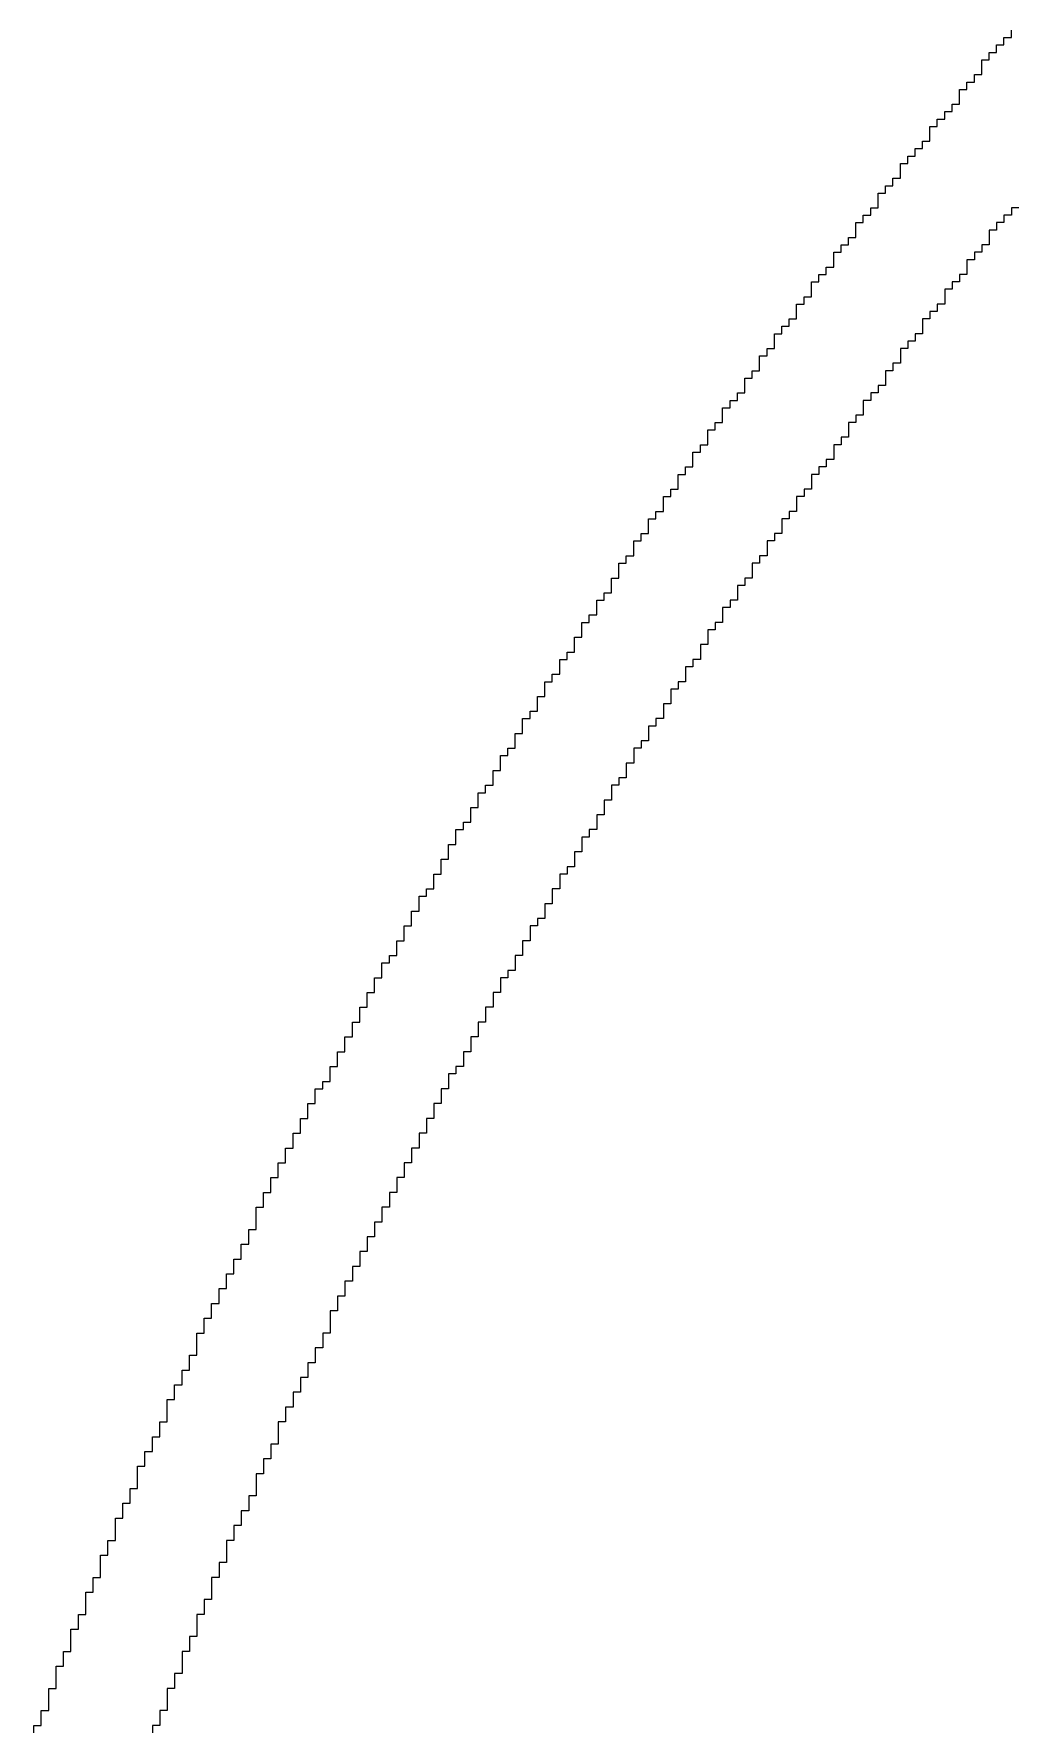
# Model space of a CAD drawing. Header units: millimetres. Extents: x 38.3 to 116.8, y 314 to 397.1.
# Drawn here: x 91.019 to 92.336, y 381.679 to 383.954 of the extents above; entities that cross this region are included whole.
import ezdxf

# ---------------------------------------------------------------- set-up
doc = ezdxf.new("R2010")
doc.units = ezdxf.units.MM
doc.layers.add('TopOverlay', color=2, linetype='Continuous')

# ---------------------------------------------------------------- blocks, each defined once
blk = doc.blocks.new('4S6TMP_L____85')
at = {"layer": 'TopOverlay'}
for p, q in [((-6.6122, 5.2248), (-6.6122, 5.2347)), ((-6.6122, 5.2347), (-6.6022, 5.2347)), ((-6.6022, 5.2347), (-6.6022, 5.2446)), ((-6.632, 5.2049), (-6.632, 5.2148)), ((-6.632, 5.2148), (-6.6221, 5.2148)), ((-6.6221, 5.2148), (-6.6221, 5.2248)), ((-6.6221, 5.2248), (-6.6122, 5.2248)), ((-6.642, 5.195), (-6.642, 5.2049)), ((-6.642, 5.2049), (-6.632, 5.2049)), ((-6.642, 5.185), (-6.642, 5.195)), ((-6.6718, 5.1552), (-6.6718, 5.1652)), ((-6.6718, 5.1652), (-6.6618, 5.1652)), ((-6.6618, 5.1652), (-6.6618, 5.1751)), ((-6.6618, 5.1751), (-6.6519, 5.1751)), ((-6.6519, 5.1751), (-6.6519, 5.185)), ((-6.6519, 5.185), (-6.642, 5.185)), ((-6.6817, 5.1354), (-6.6817, 5.1453)), ((-6.6817, 5.1453), (-6.6718, 5.1453)), ((-6.6718, 5.1453), (-6.6718, 5.1552)), ((-6.7016, 5.1155), (-6.7016, 5.1254)), ((-6.7016, 5.1254), (-6.6916, 5.1254)), ((-6.6916, 5.1254), (-6.6916, 5.1354)), ((-6.6916, 5.1354), (-6.6817, 5.1354)), ((-6.7115, 5.1056), (-6.7115, 5.1155)), ((-6.7115, 5.1155), (-6.7016, 5.1155)), ((-6.7115, 5.0956), (-6.7115, 5.1056)), ((-6.7413, 5.0658), (-6.7413, 5.0758)), ((-6.7413, 5.0758), (-6.7314, 5.0758)), ((-6.7314, 5.0758), (-6.7314, 5.0857)), ((-6.7314, 5.0857), (-6.7214, 5.0857)), ((-6.7214, 5.0857), (-6.7214, 5.0956)), ((-6.7214, 5.0956), (-6.7115, 5.0956)), ((-6.7512, 5.0559), (-6.7512, 5.0658)), ((-6.7512, 5.0658), (-6.7413, 5.0658)), ((-6.7512, 5.046), (-6.7512, 5.0559)), ((-6.7711, 5.0261), (-6.7711, 5.036)), ((-6.7711, 5.036), (-6.7612, 5.036)), ((-6.7612, 5.036), (-6.7612, 5.046)), ((-6.7612, 5.046), (-6.7512, 5.046)), ((-6.791, 4.9963), (-6.791, 5.0062)), ((-6.791, 5.0062), (-6.781, 5.0062)), ((-6.781, 5.0162), (-6.781, 5.0261)), ((-6.781, 5.0261), (-6.7711, 5.0261)), ((-6.781, 5.0062), (-6.781, 5.0162)), ((-6.5923, 5.0062), (-6.6022, 5.0062)), ((-6.6022, 5.0062), (-6.6022, 4.9963)), ((-6.8108, 4.9764), (-6.8108, 4.9864)), ((-6.8108, 4.9864), (-6.8009, 4.9864)), ((-6.8009, 4.9864), (-6.8009, 4.9963)), ((-6.8009, 4.9963), (-6.791, 4.9963)), ((-6.6122, 4.9864), (-6.6221, 4.9864)), ((-6.6221, 4.9864), (-6.6221, 4.9764)), ((-6.6022, 4.9963), (-6.6122, 4.9963)), ((-6.6122, 4.9963), (-6.6122, 4.9864)), ((-6.8208, 4.9565), (-6.8208, 4.9665)), ((-6.8208, 4.9665), (-6.8108, 4.9665)), ((-6.8108, 4.9665), (-6.8108, 4.9764)), ((-6.6221, 4.9764), (-6.632, 4.9764)), ((-6.632, 4.9764), (-6.632, 4.9665)), ((-6.632, 4.9665), (-6.632, 4.9565)), ((-6.8406, 4.9367), (-6.8406, 4.9466)), ((-6.8406, 4.9466), (-6.8307, 4.9466)), ((-6.8406, 4.9267), (-6.8406, 4.9367)), ((-6.8307, 4.9466), (-6.8307, 4.9565)), ((-6.8307, 4.9565), (-6.8208, 4.9565)), ((-6.6519, 4.9367), (-6.6618, 4.9367)), ((-6.6618, 4.9367), (-6.6618, 4.9267)), ((-6.642, 4.9466), (-6.6519, 4.9466)), ((-6.6519, 4.9466), (-6.6519, 4.9367)), ((-6.632, 4.9565), (-6.642, 4.9565)), ((-6.642, 4.9565), (-6.642, 4.9466)), ((-6.8605, 4.9069), (-6.8605, 4.9168)), ((-6.8605, 4.9168), (-6.8506, 4.9168)), ((-6.8506, 4.9168), (-6.8506, 4.9267)), ((-6.8506, 4.9267), (-6.8406, 4.9267)), ((-6.6618, 4.9168), (-6.6718, 4.9168)), ((-6.6718, 4.9168), (-6.6718, 4.9069)), ((-6.6618, 4.9267), (-6.6618, 4.9168)), ((-6.8704, 4.8969), (-6.8704, 4.9069)), ((-6.8704, 4.9069), (-6.8605, 4.9069)), ((-6.8704, 4.887), (-6.8704, 4.8969)), ((-6.6817, 4.8969), (-6.6916, 4.8969)), ((-6.6916, 4.8969), (-6.6916, 4.887)), ((-6.6718, 4.9069), (-6.6817, 4.9069)), ((-6.6817, 4.9069), (-6.6817, 4.8969)), ((-6.8903, 4.8671), (-6.8903, 4.8771)), ((-6.8903, 4.8771), (-6.8804, 4.8771)), ((-6.8804, 4.8771), (-6.8804, 4.887)), ((-6.8804, 4.887), (-6.8704, 4.887)), ((-6.6916, 4.8771), (-6.7016, 4.8771)), ((-6.7016, 4.8771), (-6.7016, 4.8671)), ((-6.6916, 4.887), (-6.6916, 4.8771)), ((-6.9102, 4.8373), (-6.9102, 4.8473)), ((-6.9102, 4.8473), (-6.9002, 4.8473)), ((-6.9002, 4.8473), (-6.9002, 4.8572)), ((-6.9002, 4.8572), (-6.8903, 4.8572)), ((-6.8903, 4.8572), (-6.8903, 4.8671)), ((-6.7115, 4.8572), (-6.7214, 4.8572)), ((-6.7214, 4.8572), (-6.7214, 4.8473)), ((-6.7214, 4.8473), (-6.7214, 4.8373)), ((-6.7016, 4.8671), (-6.7115, 4.8671)), ((-6.7115, 4.8671), (-6.7115, 4.8572)), ((-6.9201, 4.8274), (-6.9201, 4.8373)), ((-6.9201, 4.8373), (-6.9102, 4.8373)), ((-6.9201, 4.8175), (-6.9201, 4.8274)), ((-6.7314, 4.8274), (-6.7413, 4.8274)), ((-6.7413, 4.8274), (-6.7413, 4.8175)), ((-6.7214, 4.8373), (-6.7314, 4.8373)), ((-6.7314, 4.8373), (-6.7314, 4.8274)), ((-6.94, 4.7976), (-6.94, 4.8075)), ((-6.94, 4.8075), (-6.93, 4.8075)), ((-6.93, 4.8075), (-6.93, 4.8175)), ((-6.93, 4.8175), (-6.9201, 4.8175)), ((-6.7413, 4.8175), (-6.7512, 4.8175)), ((-6.7512, 4.8175), (-6.7512, 4.8075)), ((-6.7512, 4.8075), (-6.7512, 4.7976)), ((-6.9598, 4.7678), (-6.9598, 4.7777)), ((-6.9598, 4.7777), (-6.9499, 4.7777)), ((-6.9499, 4.7777), (-6.9499, 4.7877)), ((-6.9499, 4.7877), (-6.94, 4.7877)), ((-6.94, 4.7877), (-6.94, 4.7976)), ((-6.7612, 4.7877), (-6.7711, 4.7877)), ((-6.7711, 4.7877), (-6.7711, 4.7777)), ((-6.7711, 4.7777), (-6.7711, 4.7678)), ((-6.7512, 4.7976), (-6.7612, 4.7976)), ((-6.7612, 4.7976), (-6.7612, 4.7877)), ((-6.9698, 4.7479), (-6.9698, 4.7579)), ((-6.9698, 4.7579), (-6.9598, 4.7579)), ((-6.9598, 4.7579), (-6.9598, 4.7678)), ((-6.781, 4.7579), (-6.791, 4.7579)), ((-6.791, 4.7579), (-6.791, 4.7479)), ((-6.7711, 4.7678), (-6.781, 4.7678)), ((-6.781, 4.7678), (-6.781, 4.7579)), ((-6.9897, 4.7281), (-6.9897, 4.738)), ((-6.9897, 4.738), (-6.9797, 4.738)), ((-6.9797, 4.738), (-6.9797, 4.7479)), ((-6.9797, 4.7479), (-6.9698, 4.7479)), ((-6.791, 4.7479), (-6.8009, 4.7479)), ((-6.8009, 4.7479), (-6.8009, 4.738)), ((-6.8009, 4.738), (-6.8009, 4.7281)), ((-6.9996, 4.7082), (-6.9996, 4.7181)), ((-6.9996, 4.7181), (-6.9897, 4.7181)), ((-6.9897, 4.7181), (-6.9897, 4.7281)), ((-6.8108, 4.7181), (-6.8208, 4.7181)), ((-6.8208, 4.7181), (-6.8208, 4.7082)), ((-6.8009, 4.7281), (-6.8108, 4.7281)), ((-6.8108, 4.7281), (-6.8108, 4.7181)), ((-7.0195, 4.6784), (-7.0195, 4.6883)), ((-7.0195, 4.6883), (-7.0095, 4.6883)), ((-7.0095, 4.6983), (-7.0095, 4.7082)), ((-7.0095, 4.7082), (-6.9996, 4.7082)), ((-7.0095, 4.6883), (-7.0095, 4.6983)), ((-6.8307, 4.6883), (-6.8406, 4.6883)), ((-6.8406, 4.6883), (-6.8406, 4.6784)), ((-6.8208, 4.6983), (-6.8307, 4.6983)), ((-6.8307, 4.6983), (-6.8307, 4.6883)), ((-6.8208, 4.7082), (-6.8208, 4.6983)), ((-7.0294, 4.6685), (-7.0294, 4.6784)), ((-7.0294, 4.6784), (-7.0195, 4.6784)), ((-7.0294, 4.6585), (-7.0294, 4.6685)), ((-6.8406, 4.6685), (-6.8506, 4.6685)), ((-6.8506, 4.6685), (-6.8506, 4.6585)), ((-6.8406, 4.6784), (-6.8406, 4.6685)), ((-7.0493, 4.6387), (-7.0493, 4.6486)), ((-7.0493, 4.6486), (-7.0393, 4.6486)), ((-7.0393, 4.6486), (-7.0393, 4.6585)), ((-7.0393, 4.6585), (-7.0294, 4.6585)), ((-6.8605, 4.6486), (-6.8704, 4.6486)), ((-6.8704, 4.6486), (-6.8704, 4.6387)), ((-6.8506, 4.6585), (-6.8605, 4.6585)), ((-6.8605, 4.6585), (-6.8605, 4.6486)), ((-7.0691, 4.6089), (-7.0691, 4.6188)), ((-7.0691, 4.6188), (-7.0592, 4.6188)), ((-7.0592, 4.6188), (-7.0592, 4.6287)), ((-7.0592, 4.6287), (-7.0493, 4.6287)), ((-7.0493, 4.6287), (-7.0493, 4.6387)), ((-6.8804, 4.6188), (-6.8903, 4.6188)), ((-6.8903, 4.6188), (-6.8903, 4.6089)), ((-6.8704, 4.6287), (-6.8804, 4.6287)), ((-6.8804, 4.6287), (-6.8804, 4.6188)), ((-6.8704, 4.6387), (-6.8704, 4.6287)), ((-7.0791, 4.589), (-7.0791, 4.5989)), ((-7.0791, 4.5989), (-7.0691, 4.5989)), ((-7.0691, 4.5989), (-7.0691, 4.6089)), ((-6.8903, 4.5989), (-6.9002, 4.5989)), ((-6.9002, 4.5989), (-6.9002, 4.589)), ((-6.8903, 4.6089), (-6.8903, 4.5989)), ((-7.089, 4.5791), (-7.089, 4.589)), ((-7.089, 4.589), (-7.0791, 4.589)), ((-7.089, 4.5691), (-7.089, 4.5791)), ((-6.9002, 4.589), (-6.9102, 4.589)), ((-6.9102, 4.589), (-6.9102, 4.5791)), ((-6.9102, 4.5791), (-6.9102, 4.5691)), ((-7.1089, 4.5493), (-7.1089, 4.5592)), ((-7.1089, 4.5592), (-7.0989, 4.5592)), ((-7.0989, 4.5592), (-7.0989, 4.5691)), ((-7.0989, 4.5691), (-7.089, 4.5691)), ((-6.9201, 4.5592), (-6.93, 4.5592)), ((-6.93, 4.5592), (-6.93, 4.5493)), ((-6.9102, 4.5691), (-6.9201, 4.5691)), ((-6.9201, 4.5691), (-6.9201, 4.5592)), ((-7.1287, 4.5195), (-7.1287, 4.5294)), ((-7.1287, 4.5294), (-7.1188, 4.5294)), ((-7.1188, 4.5294), (-7.1188, 4.5393)), ((-7.1188, 4.5393), (-7.1089, 4.5393)), ((-7.1089, 4.5393), (-7.1089, 4.5493)), ((-6.94, 4.5294), (-6.9499, 4.5294)), ((-6.9499, 4.5294), (-6.9499, 4.5195)), ((-6.93, 4.5393), (-6.94, 4.5393)), ((-6.94, 4.5393), (-6.94, 4.5294)), ((-6.93, 4.5493), (-6.93, 4.5393)), ((-7.1387, 4.4996), (-7.1387, 4.5095)), ((-7.1387, 4.5095), (-7.1287, 4.5095)), ((-7.1287, 4.5095), (-7.1287, 4.5195)), ((-6.9499, 4.5095), (-6.9598, 4.5095)), ((-6.9598, 4.5095), (-6.9598, 4.4996)), ((-6.9499, 4.5195), (-6.9499, 4.5095)), ((-7.1486, 4.4797), (-7.1486, 4.4897)), ((-7.1486, 4.4897), (-7.1387, 4.4897)), ((-7.1387, 4.4897), (-7.1387, 4.4996)), ((-6.9598, 4.4996), (-6.9698, 4.4996)), ((-6.9698, 4.4996), (-6.9698, 4.4897)), ((-6.9698, 4.4897), (-6.9698, 4.4797)), ((-7.1685, 4.4499), (-7.1685, 4.4599)), ((-7.1685, 4.4599), (-7.1585, 4.4599)), ((-7.1585, 4.4698), (-7.1585, 4.4797)), ((-7.1585, 4.4797), (-7.1486, 4.4797)), ((-7.1585, 4.4599), (-7.1585, 4.4698)), ((-6.9797, 4.4698), (-6.9897, 4.4698)), ((-6.9897, 4.4698), (-6.9897, 4.4599)), ((-6.9897, 4.4599), (-6.9897, 4.4499)), ((-6.9698, 4.4797), (-6.9797, 4.4797)), ((-6.9797, 4.4797), (-6.9797, 4.4698)), ((-7.1784, 4.44), (-7.1784, 4.4499)), ((-7.1784, 4.4499), (-7.1685, 4.4499)), ((-7.1784, 4.4301), (-7.1784, 4.44)), ((-6.9996, 4.44), (-7.0095, 4.44)), ((-7.0095, 4.44), (-7.0095, 4.4301)), ((-6.9897, 4.4499), (-6.9996, 4.4499)), ((-6.9996, 4.4499), (-6.9996, 4.44)), ((-7.1883, 4.4201), (-7.1883, 4.4301)), ((-7.1883, 4.4301), (-7.1784, 4.4301)), ((-7.1883, 4.4102), (-7.1883, 4.4201)), ((-7.0095, 4.4201), (-7.0195, 4.4201)), ((-7.0195, 4.4201), (-7.0195, 4.4102)), ((-7.0095, 4.4301), (-7.0095, 4.4201)), ((-7.2082, 4.3903), (-7.2082, 4.4003)), ((-7.2082, 4.4003), (-7.1983, 4.4003)), ((-7.1983, 4.4003), (-7.1983, 4.4102)), ((-7.1983, 4.4102), (-7.1883, 4.4102)), ((-7.0195, 4.4003), (-7.0294, 4.4003)), ((-7.0294, 4.4003), (-7.0294, 4.3903)), ((-7.0195, 4.4102), (-7.0195, 4.4003)), ((-7.2281, 4.3605), (-7.2281, 4.3704)), ((-7.2281, 4.3704), (-7.2181, 4.3704)), ((-7.2181, 4.3704), (-7.2181, 4.3804)), ((-7.2181, 4.3804), (-7.2082, 4.3804)), ((-7.2082, 4.3804), (-7.2082, 4.3903)), ((-7.0393, 4.3704), (-7.0493, 4.3704)), ((-7.0493, 4.3704), (-7.0493, 4.3605)), ((-7.0294, 4.3903), (-7.0393, 4.3903)), ((-7.0393, 4.3903), (-7.0393, 4.3804)), ((-7.0393, 4.3804), (-7.0393, 4.3704)), ((-7.238, 4.3406), (-7.238, 4.3506)), ((-7.238, 4.3506), (-7.2281, 4.3506)), ((-7.2281, 4.3506), (-7.2281, 4.3605)), ((-7.0493, 4.3605), (-7.0592, 4.3605)), ((-7.0592, 4.3605), (-7.0592, 4.3506)), ((-7.0592, 4.3506), (-7.0592, 4.3406)), ((-7.2479, 4.3208), (-7.2479, 4.3307)), ((-7.2479, 4.3307), (-7.238, 4.3307)), ((-7.238, 4.3307), (-7.238, 4.3406)), ((-7.0592, 4.3406), (-7.0691, 4.3406)), ((-7.0691, 4.3406), (-7.0691, 4.3307)), ((-7.0691, 4.3307), (-7.0691, 4.3208)), ((-7.2678, 4.291), (-7.2678, 4.3009)), ((-7.2678, 4.3009), (-7.2579, 4.3009)), ((-7.2579, 4.3108), (-7.2579, 4.3208)), ((-7.2579, 4.3208), (-7.2479, 4.3208)), ((-7.2579, 4.3009), (-7.2579, 4.3108)), ((-7.0791, 4.3108), (-7.089, 4.3108)), ((-7.089, 4.3108), (-7.089, 4.3009)), ((-7.089, 4.3009), (-7.089, 4.291)), ((-7.0691, 4.3208), (-7.0791, 4.3208)), ((-7.0791, 4.3208), (-7.0791, 4.3108)), ((-7.2777, 4.2711), (-7.2777, 4.281)), ((-7.2777, 4.281), (-7.2678, 4.281)), ((-7.2678, 4.281), (-7.2678, 4.291)), ((-7.0989, 4.281), (-7.1089, 4.281)), ((-7.1089, 4.281), (-7.1089, 4.2711)), ((-7.089, 4.291), (-7.0989, 4.291)), ((-7.0989, 4.291), (-7.0989, 4.281)), ((-7.2877, 4.2612), (-7.2877, 4.2711)), ((-7.2877, 4.2711), (-7.2777, 4.2711)), ((-7.2877, 4.2512), (-7.2877, 4.2612)), ((-7.1089, 4.2612), (-7.1188, 4.2612)), ((-7.1188, 4.2612), (-7.1188, 4.2512)), ((-7.1089, 4.2711), (-7.1089, 4.2612)), ((-7.3075, 4.2214), (-7.3075, 4.2314)), ((-7.3075, 4.2314), (-7.2976, 4.2314)), ((-7.2976, 4.2413), (-7.2976, 4.2512)), ((-7.2976, 4.2512), (-7.2877, 4.2512)), ((-7.2976, 4.2314), (-7.2976, 4.2413)), ((-7.1287, 4.2314), (-7.1387, 4.2314)), ((-7.1387, 4.2314), (-7.1387, 4.2214)), ((-7.1188, 4.2413), (-7.1287, 4.2413)), ((-7.1287, 4.2413), (-7.1287, 4.2314)), ((-7.1188, 4.2512), (-7.1188, 4.2413)), ((-7.3175, 4.2115), (-7.3175, 4.2214)), ((-7.3175, 4.2214), (-7.3075, 4.2214)), ((-7.3175, 4.2016), (-7.3175, 4.2115)), ((-7.1387, 4.2115), (-7.1486, 4.2115)), ((-7.1486, 4.2115), (-7.1486, 4.2016)), ((-7.1387, 4.2214), (-7.1387, 4.2115)), ((-7.3274, 4.1916), (-7.3274, 4.2016)), ((-7.3274, 4.2016), (-7.3175, 4.2016)), ((-7.3274, 4.1817), (-7.3274, 4.1916)), ((-7.1486, 4.1916), (-7.1585, 4.1916)), ((-7.1585, 4.1916), (-7.1585, 4.1817)), ((-7.1486, 4.2016), (-7.1486, 4.1916)), ((-7.3473, 4.1618), (-7.3473, 4.1718)), ((-7.3473, 4.1718), (-7.3373, 4.1718)), ((-7.3373, 4.1718), (-7.3373, 4.1817)), ((-7.3373, 4.1817), (-7.3274, 4.1817)), ((-7.1585, 4.1718), (-7.1685, 4.1718)), ((-7.1685, 4.1718), (-7.1685, 4.1618)), ((-7.1585, 4.1817), (-7.1585, 4.1718)), ((-7.3572, 4.142), (-7.3572, 4.1519)), ((-7.3572, 4.1519), (-7.3473, 4.1519)), ((-7.3572, 4.132), (-7.3572, 4.142)), ((-7.3473, 4.1519), (-7.3473, 4.1618)), ((-7.1784, 4.142), (-7.1883, 4.142)), ((-7.1883, 4.142), (-7.1883, 4.132)), ((-7.1685, 4.1618), (-7.1784, 4.1618)), ((-7.1784, 4.1618), (-7.1784, 4.1519)), ((-7.1784, 4.1519), (-7.1784, 4.142)), ((-7.3671, 4.1221), (-7.3671, 4.132)), ((-7.3671, 4.132), (-7.3572, 4.132)), ((-7.3671, 4.1122), (-7.3671, 4.1221)), ((-7.1883, 4.1221), (-7.1983, 4.1221)), ((-7.1983, 4.1221), (-7.1983, 4.1122)), ((-7.1883, 4.132), (-7.1883, 4.1221)), ((-7.3771, 4.1022), (-7.3771, 4.1122)), ((-7.3771, 4.1122), (-7.3671, 4.1122)), ((-7.3771, 4.0923), (-7.3771, 4.1022)), ((-7.1983, 4.1122), (-7.2082, 4.1122)), ((-7.2082, 4.1122), (-7.2082, 4.1022)), ((-7.2082, 4.1022), (-7.2082, 4.0923)), ((-7.3969, 4.0724), (-7.3969, 4.0824)), ((-7.3969, 4.0824), (-7.387, 4.0824)), ((-7.3969, 4.0625), (-7.3969, 4.0724)), ((-7.387, 4.0824), (-7.387, 4.0923)), ((-7.387, 4.0923), (-7.3771, 4.0923)), ((-7.2181, 4.0724), (-7.2281, 4.0724)), ((-7.2281, 4.0724), (-7.2281, 4.0625)), ((-7.2082, 4.0923), (-7.2181, 4.0923)), ((-7.2181, 4.0923), (-7.2181, 4.0824)), ((-7.2181, 4.0824), (-7.2181, 4.0724)), ((-7.4069, 4.0526), (-7.4069, 4.0625)), ((-7.4069, 4.0625), (-7.3969, 4.0625)), ((-7.4069, 4.0426), (-7.4069, 4.0526)), ((-7.2281, 4.0526), (-7.238, 4.0526)), ((-7.238, 4.0526), (-7.238, 4.0426)), ((-7.2281, 4.0625), (-7.2281, 4.0526)), ((-7.4168, 4.0327), (-7.4168, 4.0426)), ((-7.4168, 4.0426), (-7.4069, 4.0426)), ((-7.4168, 4.0228), (-7.4168, 4.0327)), ((-7.238, 4.0426), (-7.2479, 4.0426)), ((-7.2479, 4.0426), (-7.2479, 4.0327)), ((-7.2479, 4.0327), (-7.2479, 4.0228)), ((-7.4267, 4.0128), (-7.4267, 4.0228)), ((-7.4267, 4.0228), (-7.4168, 4.0228)), ((-7.4267, 4.0029), (-7.4267, 4.0128)), ((-7.2479, 4.0228), (-7.2579, 4.0228)), ((-7.2579, 4.0228), (-7.2579, 4.0128)), ((-7.2579, 4.0128), (-7.2579, 4.0029)), ((-7.4466, 3.983), (-7.4466, 3.993)), ((-7.4466, 3.993), (-7.4367, 3.993)), ((-7.4466, 3.9731), (-7.4466, 3.983)), ((-7.4367, 3.993), (-7.4367, 4.0029)), ((-7.4367, 4.0029), (-7.4267, 4.0029)), ((-7.2678, 3.983), (-7.2777, 3.983)), ((-7.2777, 3.983), (-7.2777, 3.9731)), ((-7.2579, 4.0029), (-7.2678, 4.0029)), ((-7.2678, 4.0029), (-7.2678, 3.993)), ((-7.2678, 3.993), (-7.2678, 3.983)), ((-7.4565, 3.9632), (-7.4565, 3.9731)), ((-7.4565, 3.9731), (-7.4466, 3.9731)), ((-7.4565, 3.9532), (-7.4565, 3.9632)), ((-7.2777, 3.9731), (-7.2877, 3.9731)), ((-7.2877, 3.9731), (-7.2877, 3.9632)), ((-7.2877, 3.9632), (-7.2877, 3.9532)), ((-7.4665, 3.9433), (-7.4665, 3.9532)), ((-7.4665, 3.9532), (-7.4565, 3.9532)), ((-7.4665, 3.9334), (-7.4665, 3.9433)), ((-7.2877, 3.9532), (-7.2976, 3.9532)), ((-7.2976, 3.9532), (-7.2976, 3.9433)), ((-7.2976, 3.9433), (-7.2976, 3.9334)), ((-7.4863, 3.9036), (-7.4863, 3.9135)), ((-7.4863, 3.9135), (-7.4764, 3.9135)), ((-7.4764, 3.9234), (-7.4764, 3.9334)), ((-7.4764, 3.9334), (-7.4665, 3.9334)), ((-7.4764, 3.9135), (-7.4764, 3.9234)), ((-7.3075, 3.9135), (-7.3175, 3.9135)), ((-7.3175, 3.9135), (-7.3175, 3.9036)), ((-7.2976, 3.9334), (-7.3075, 3.9334)), ((-7.3075, 3.9334), (-7.3075, 3.9234)), ((-7.3075, 3.9234), (-7.3075, 3.9135)), ((-7.4963, 3.8837), (-7.4963, 3.8936)), ((-7.4963, 3.8936), (-7.4863, 3.8936)), ((-7.4863, 3.8936), (-7.4863, 3.9036)), ((-7.3175, 3.8936), (-7.3274, 3.8936)), ((-7.3274, 3.8936), (-7.3274, 3.8837)), ((-7.3175, 3.9036), (-7.3175, 3.8936)), ((-7.5062, 3.8638), (-7.5062, 3.8738)), ((-7.5062, 3.8738), (-7.4963, 3.8738)), ((-7.4963, 3.8738), (-7.4963, 3.8837)), ((-7.3274, 3.8738), (-7.3373, 3.8738)), ((-7.3373, 3.8738), (-7.3373, 3.8638)), ((-7.3274, 3.8837), (-7.3274, 3.8738)), ((-7.5161, 3.844), (-7.5161, 3.8539)), ((-7.5161, 3.8539), (-7.5062, 3.8539)), ((-7.5062, 3.8539), (-7.5062, 3.8638)), ((-7.3373, 3.8539), (-7.3473, 3.8539)), ((-7.3473, 3.8539), (-7.3473, 3.844)), ((-7.3373, 3.8638), (-7.3373, 3.8539)), ((-7.536, 3.8142), (-7.536, 3.8241)), ((-7.536, 3.8241), (-7.5261, 3.8241)), ((-7.5261, 3.8241), (-7.5261, 3.834)), ((-7.5261, 3.834), (-7.5161, 3.834)), ((-7.5161, 3.834), (-7.5161, 3.844)), ((-7.3572, 3.8241), (-7.3671, 3.8241)), ((-7.3671, 3.8241), (-7.3671, 3.8142)), ((-7.3473, 3.844), (-7.3572, 3.844)), ((-7.3572, 3.844), (-7.3572, 3.834)), ((-7.3572, 3.834), (-7.3572, 3.8241)), ((-7.546, 3.7943), (-7.546, 3.8042)), ((-7.546, 3.8042), (-7.536, 3.8042)), ((-7.536, 3.8042), (-7.536, 3.8142)), ((-7.3671, 3.8042), (-7.3771, 3.8042)), ((-7.3771, 3.8042), (-7.3771, 3.7943)), ((-7.3671, 3.8142), (-7.3671, 3.8042)), ((-7.5559, 3.7744), (-7.5559, 3.7843)), ((-7.5559, 3.7843), (-7.546, 3.7843)), ((-7.546, 3.7843), (-7.546, 3.7943)), ((-7.3771, 3.7843), (-7.387, 3.7843)), ((-7.387, 3.7843), (-7.387, 3.7744)), ((-7.3771, 3.7943), (-7.3771, 3.7843)), ((-7.5658, 3.7545), (-7.5658, 3.7645)), ((-7.5658, 3.7645), (-7.5559, 3.7645)), ((-7.5658, 3.7446), (-7.5658, 3.7545)), ((-7.5559, 3.7645), (-7.5559, 3.7744)), ((-7.387, 3.7645), (-7.3969, 3.7645)), ((-7.3969, 3.7645), (-7.3969, 3.7545)), ((-7.3969, 3.7545), (-7.3969, 3.7446)), ((-7.387, 3.7744), (-7.387, 3.7645)), ((-7.5758, 3.7347), (-7.5758, 3.7446)), ((-7.5758, 3.7446), (-7.5658, 3.7446)), ((-7.5758, 3.7247), (-7.5758, 3.7347)), ((-7.3969, 3.7446), (-7.4069, 3.7446)), ((-7.4069, 3.7446), (-7.4069, 3.7347)), ((-7.4069, 3.7347), (-7.4069, 3.7247)), ((-7.5857, 3.7148), (-7.5857, 3.7247)), ((-7.5857, 3.7247), (-7.5758, 3.7247)), ((-7.5857, 3.7049), (-7.5857, 3.7148)), ((-7.4069, 3.7247), (-7.4168, 3.7247)), ((-7.4168, 3.7247), (-7.4168, 3.7148)), ((-7.4168, 3.7148), (-7.4168, 3.7049)), ((-7.5956, 3.6949), (-7.5956, 3.7049)), ((-7.5956, 3.7049), (-7.5857, 3.7049)), ((-7.5956, 3.685), (-7.5956, 3.6949)), ((-7.4168, 3.7049), (-7.4267, 3.7049)), ((-7.4267, 3.7049), (-7.4267, 3.6949)), ((-7.4267, 3.6949), (-7.4267, 3.685)), ((-7.6155, 3.6552), (-7.6155, 3.6651)), ((-7.6155, 3.6651), (-7.6056, 3.6651)), ((-7.6056, 3.6751), (-7.6056, 3.685)), ((-7.6056, 3.685), (-7.5956, 3.685)), ((-7.6056, 3.6651), (-7.6056, 3.6751)), ((-7.4367, 3.6651), (-7.4466, 3.6651)), ((-7.4466, 3.6651), (-7.4466, 3.6552)), ((-7.4267, 3.685), (-7.4367, 3.685)), ((-7.4367, 3.685), (-7.4367, 3.6751)), ((-7.4367, 3.6751), (-7.4367, 3.6651)), ((-7.6155, 3.6453), (-7.6155, 3.6552)), ((-7.6155, 3.6353), (-7.6155, 3.6453)), ((-7.4466, 3.6453), (-7.4565, 3.6453)), ((-7.4565, 3.6453), (-7.4565, 3.6353)), ((-7.4466, 3.6552), (-7.4466, 3.6453)), ((-7.6254, 3.6254), (-7.6254, 3.6353)), ((-7.6254, 3.6353), (-7.6155, 3.6353)), ((-7.6254, 3.6155), (-7.6254, 3.6254)), ((-7.4565, 3.6254), (-7.4665, 3.6254)), ((-7.4665, 3.6254), (-7.4665, 3.6155)), ((-7.4565, 3.6353), (-7.4565, 3.6254)), ((-7.6453, 3.5857), (-7.6453, 3.5956)), ((-7.6453, 3.5956), (-7.6354, 3.5956)), ((-7.6354, 3.6055), (-7.6354, 3.6155)), ((-7.6354, 3.6155), (-7.6254, 3.6155)), ((-7.6354, 3.5956), (-7.6354, 3.6055)), ((-7.4665, 3.6055), (-7.4764, 3.6055)), ((-7.4764, 3.6055), (-7.4764, 3.5956)), ((-7.4764, 3.5956), (-7.4764, 3.5857)), ((-7.4665, 3.6155), (-7.4665, 3.6055)), ((-7.6552, 3.5658), (-7.6552, 3.5757)), ((-7.6552, 3.5757), (-7.6453, 3.5757)), ((-7.6453, 3.5757), (-7.6453, 3.5857)), ((-7.4764, 3.5857), (-7.4863, 3.5857)), ((-7.4863, 3.5857), (-7.4863, 3.5757)), ((-7.4863, 3.5757), (-7.4863, 3.5658)), ((-7.6652, 3.5459), (-7.6652, 3.5559)), ((-7.6652, 3.5559), (-7.6552, 3.5559)), ((-7.6552, 3.5559), (-7.6552, 3.5658)), ((-7.4863, 3.5658), (-7.4963, 3.5658)), ((-7.4963, 3.5658), (-7.4963, 3.5559)), ((-7.4963, 3.5559), (-7.4963, 3.5459)), ((-7.6751, 3.5261), (-7.6751, 3.536)), ((-7.6751, 3.536), (-7.6652, 3.536)), ((-7.6751, 3.5161), (-7.6751, 3.5261)), ((-7.6652, 3.536), (-7.6652, 3.5459)), ((-7.5062, 3.5261), (-7.5161, 3.5261)), ((-7.5161, 3.5261), (-7.5161, 3.5161)), ((-7.4963, 3.5459), (-7.5062, 3.5459)), ((-7.5062, 3.5459), (-7.5062, 3.536)), ((-7.5062, 3.536), (-7.5062, 3.5261)), ((-7.685, 3.5062), (-7.685, 3.5161)), ((-7.685, 3.5161), (-7.6751, 3.5161)), ((-7.685, 3.4963), (-7.685, 3.5062)), ((-7.5161, 3.5161), (-7.5161, 3.5062)), ((-7.5161, 3.5062), (-7.5161, 3.4963)), ((-7.695, 3.4863), (-7.695, 3.4963)), ((-7.695, 3.4963), (-7.685, 3.4963)), ((-7.695, 3.4764), (-7.695, 3.4863)), ((-7.5161, 3.4963), (-7.5261, 3.4963)), ((-7.5261, 3.4963), (-7.5261, 3.4863)), ((-7.5261, 3.4863), (-7.5261, 3.4764)), ((-7.7049, 3.4565), (-7.7049, 3.4665)), ((-7.7049, 3.4665), (-7.695, 3.4665)), ((-7.695, 3.4665), (-7.695, 3.4764)), ((-7.5261, 3.4764), (-7.536, 3.4764)), ((-7.536, 3.4764), (-7.536, 3.4665)), ((-7.536, 3.4665), (-7.536, 3.4565)), ((-7.7148, 3.4367), (-7.7148, 3.4466)), ((-7.7148, 3.4466), (-7.7049, 3.4466)), ((-7.7148, 3.4267), (-7.7148, 3.4367)), ((-7.7049, 3.4466), (-7.7049, 3.4565)), ((-7.546, 3.4367), (-7.5559, 3.4367)), ((-7.5559, 3.4367), (-7.5559, 3.4267)), ((-7.536, 3.4565), (-7.546, 3.4565)), ((-7.546, 3.4565), (-7.546, 3.4466)), ((-7.546, 3.4466), (-7.546, 3.4367)), ((-7.7248, 3.4168), (-7.7248, 3.4267)), ((-7.7248, 3.4267), (-7.7148, 3.4267)), ((-7.7248, 3.4069), (-7.7248, 3.4168)), ((-7.5559, 3.4168), (-7.5658, 3.4168)), ((-7.5658, 3.4168), (-7.5658, 3.4069)), ((-7.5559, 3.4267), (-7.5559, 3.4168)), ((-7.7347, 3.3969), (-7.7347, 3.4069)), ((-7.7347, 3.4069), (-7.7248, 3.4069)), ((-7.7347, 3.387), (-7.7347, 3.3969)), ((-7.5658, 3.3969), (-7.5758, 3.3969)), ((-7.5758, 3.3969), (-7.5758, 3.387)), ((-7.5658, 3.4069), (-7.5658, 3.3969)), ((-7.7446, 3.3671), (-7.7446, 3.3771)), ((-7.7446, 3.3771), (-7.7347, 3.3771)), ((-7.7446, 3.3572), (-7.7446, 3.3671)), ((-7.7347, 3.3771), (-7.7347, 3.387)), ((-7.5758, 3.3771), (-7.5857, 3.3771)), ((-7.5857, 3.3771), (-7.5857, 3.3671)), ((-7.5857, 3.3671), (-7.5857, 3.3572)), ((-7.5758, 3.387), (-7.5758, 3.3771)), ((-7.7546, 3.3473), (-7.7546, 3.3572)), ((-7.7546, 3.3572), (-7.7446, 3.3572)), ((-7.7546, 3.3373), (-7.7546, 3.3473)), ((-7.5857, 3.3473), (-7.5956, 3.3473)), ((-7.5956, 3.3473), (-7.5956, 3.3373)), ((-7.5857, 3.3572), (-7.5857, 3.3473)), ((-7.7645, 3.3274), (-7.7645, 3.3373)), ((-7.7645, 3.3373), (-7.7546, 3.3373)), ((-7.7645, 3.3175), (-7.7645, 3.3274)), ((-7.5956, 3.3274), (-7.6056, 3.3274)), ((-7.6056, 3.3274), (-7.6056, 3.3175)), ((-7.5956, 3.3373), (-7.5956, 3.3274)), ((-7.7744, 3.3075), (-7.7744, 3.3175)), ((-7.7744, 3.3175), (-7.7645, 3.3175)), ((-7.7744, 3.2976), (-7.7744, 3.3075)), ((-7.6056, 3.3075), (-7.6155, 3.3075)), ((-7.6155, 3.3075), (-7.6155, 3.2976)), ((-7.6056, 3.3175), (-7.6056, 3.3075)), ((-7.7844, 3.2777), (-7.7844, 3.2877)), ((-7.7844, 3.2877), (-7.7744, 3.2877)), ((-7.7844, 3.2678), (-7.7844, 3.2777)), ((-7.7744, 3.2877), (-7.7744, 3.2976)), ((-7.6155, 3.2777), (-7.6254, 3.2777)), ((-7.6254, 3.2777), (-7.6254, 3.2678)), ((-7.6155, 3.2976), (-7.6155, 3.2877)), ((-7.6155, 3.2877), (-7.6155, 3.2777)), ((-7.7943, 3.2579), (-7.7943, 3.2678)), ((-7.7943, 3.2678), (-7.7844, 3.2678)), ((-7.7943, 3.2479), (-7.7943, 3.2579)), ((-7.6254, 3.2579), (-7.6354, 3.2579)), ((-7.6354, 3.2579), (-7.6354, 3.2479)), ((-7.6254, 3.2678), (-7.6254, 3.2579)), ((-7.8042, 3.238), (-7.8042, 3.2479)), ((-7.8042, 3.2479), (-7.7943, 3.2479)), ((-7.8042, 3.2281), (-7.8042, 3.238)), ((-7.6354, 3.238), (-7.6453, 3.238)), ((-7.6453, 3.238), (-7.6453, 3.2281)), ((-7.6354, 3.2479), (-7.6354, 3.238)), ((-7.8142, 3.2082), (-7.8142, 3.2181)), ((-7.8142, 3.2181), (-7.8042, 3.2181)), ((-7.8142, 3.1982), (-7.8142, 3.2082)), ((-7.8042, 3.2181), (-7.8042, 3.2281)), ((-7.6453, 3.2181), (-7.6552, 3.2181)), ((-7.6552, 3.2181), (-7.6552, 3.2082)), ((-7.6552, 3.2082), (-7.6552, 3.1982)), ((-7.6453, 3.2281), (-7.6453, 3.2181)), ((-7.8241, 3.1883), (-7.8241, 3.1982)), ((-7.8241, 3.1982), (-7.8142, 3.1982)), ((-7.8241, 3.1784), (-7.8241, 3.1883)), ((-7.6552, 3.1883), (-7.6652, 3.1883)), ((-7.6652, 3.1883), (-7.6652, 3.1784)), ((-7.6552, 3.1982), (-7.6552, 3.1883)), ((-7.834, 3.1585), (-7.834, 3.1684)), ((-7.834, 3.1684), (-7.8241, 3.1684)), ((-7.8241, 3.1684), (-7.8241, 3.1784)), ((-7.6652, 3.1684), (-7.6751, 3.1684)), ((-7.6751, 3.1684), (-7.6751, 3.1585)), ((-7.6652, 3.1784), (-7.6652, 3.1684)), ((-7.844, 3.1386), (-7.844, 3.1486)), ((-7.844, 3.1486), (-7.834, 3.1486)), ((-7.834, 3.1486), (-7.834, 3.1585)), ((-7.6751, 3.1585), (-7.6751, 3.1486)), ((-7.6751, 3.1486), (-7.6751, 3.1386)), ((-7.8539, 3.1088), (-7.8539, 3.1188)), ((-7.8539, 3.1188), (-7.844, 3.1188)), ((-7.844, 3.1287), (-7.844, 3.1386)), ((-7.844, 3.1188), (-7.844, 3.1287)), ((-7.685, 3.1188), (-7.695, 3.1188)), ((-7.695, 3.1188), (-7.695, 3.1088)), ((-7.6751, 3.1386), (-7.685, 3.1386)), ((-7.685, 3.1386), (-7.685, 3.1287)), ((-7.685, 3.1287), (-7.685, 3.1188)), ((-7.8638, 3.089), (-7.8638, 3.0989)), ((-7.8638, 3.0989), (-7.8539, 3.0989)), ((-7.8539, 3.0989), (-7.8539, 3.1088)), ((-7.695, 3.1088), (-7.695, 3.0989)), ((-7.695, 3.0989), (-7.695, 3.089)), ((-7.8638, 3.079), (-7.8638, 3.089)), ((-7.8638, 3.0691), (-7.8638, 3.079)), ((-7.695, 3.089), (-7.7049, 3.089)), ((-7.7049, 3.089), (-7.7049, 3.079)), ((-7.7049, 3.079), (-7.7049, 3.0691)), ((-7.8837, 3.0393), (-7.8837, 3.0492)), ((-7.8837, 3.0492), (-7.8738, 3.0492)), ((-7.8738, 3.0592), (-7.8738, 3.0691)), ((-7.8738, 3.0691), (-7.8638, 3.0691)), ((-7.8738, 3.0492), (-7.8738, 3.0592)), ((-7.7049, 3.0691), (-7.7148, 3.0691)), ((-7.7148, 3.0691), (-7.7148, 3.0592)), ((-7.7148, 3.0592), (-7.7148, 3.0492)), ((-7.7148, 3.0492), (-7.7148, 3.0393)), ((-7.8837, 3.0294), (-7.8837, 3.0393)), ((-7.8837, 3.0194), (-7.8837, 3.0294)), ((-7.7148, 3.0393), (-7.7248, 3.0393)), ((-7.7248, 3.0393), (-7.7248, 3.0294)), ((-7.7248, 3.0294), (-7.7248, 3.0194)), ((-7.8936, 3.0095), (-7.8936, 3.0194)), ((-7.8936, 3.0194), (-7.8837, 3.0194)), ((-7.8936, 2.9996), (-7.8936, 3.0095)), ((-7.7248, 3.0194), (-7.7347, 3.0194)), ((-7.7347, 3.0194), (-7.7347, 3.0095)), ((-7.7347, 3.0095), (-7.7347, 2.9996)), ((-7.9036, 2.9797), (-7.9036, 2.9896)), ((-7.9036, 2.9896), (-7.8936, 2.9896)), ((-7.8936, 2.9896), (-7.8936, 2.9996)), ((-7.7347, 2.9896), (-7.7446, 2.9896)), ((-7.7446, 2.9896), (-7.7446, 2.9797)), ((-7.7347, 2.9996), (-7.7347, 2.9896)), ((-7.9135, 2.9598), (-7.9135, 2.9698)), ((-7.9135, 2.9698), (-7.9036, 2.9698)), ((-7.9036, 2.9698), (-7.9036, 2.9797)), ((-7.7446, 2.9698), (-7.7546, 2.9698)), ((-7.7546, 2.9698), (-7.7546, 2.9598)), ((-7.7446, 2.9797), (-7.7446, 2.9698))]:
    blk.add_line(p, q, dxfattribs=at)

msp = doc.modelspace()

# ---------------------------------------------------------------- block references
msp.add_blockref('4S6TMP_L____85', (98.933, 378.714))

doc.saveas('drawing.dxf')
